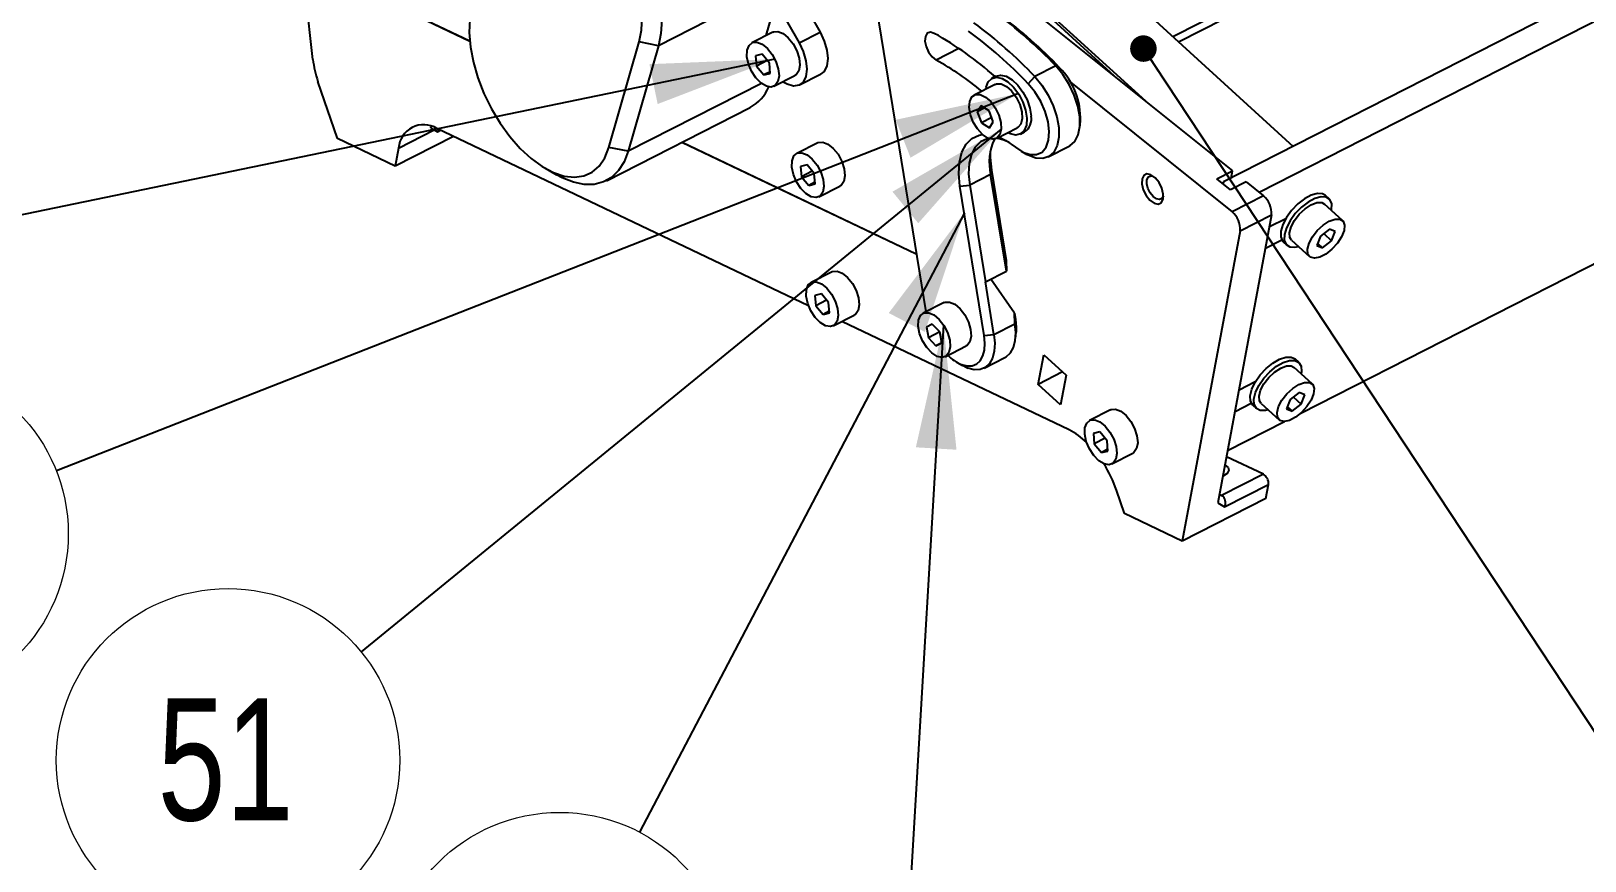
# Model space of a CAD drawing. Header units: millimetres. Extents: x 2 to 418, y 2 to 295.
# Drawn here: x 325.06 to 369.68, y 187.75 to 211.59 of the extents above; entities that cross this region are included whole.
import ezdxf

# ---------------------------------------------------------------- set-up
doc = ezdxf.new("R2010")
doc.units = ezdxf.units.MM
doc.styles.add('SLDTEXTSTYLE0', font='TXT', dxfattribs={"width": 0.75})
doc.dimstyles.new('SLDDIMSTYLE0', dxfattribs={"dimtxt": 0.18, "dimasz": 0.762, "dimexe": 0, "dimexo": 0.0625, "dimgap": 0, "dimtad": 0, "dimtih": 1, "dimtoh": 1, "dimdec": 0, "dimrnd": 1e-09, "dimzin": 0, "dimdsep": 46, "dimtxsty": 'Standard', "dimblk1": 'DOT', "dimblk2": 'DOT', "dimsah": 1, "dimcen": 0.09, "dimadec": 0, "dimazin": 0, "dimtfac": 0.762, "dimtdec": 0, "dimtofl": 0, "dimtmove": 0, "dimatfit": 3, "dimldrblk": 'DOT', "dimfxl": 1, "dimfrac": 2, "dimtolj": 1, "dimtzin": 0, "dimarcsym": 0})
doc.dimstyles.new('SLDDIMSTYLE1', dxfattribs={"dimtxt": 0.18, "dimasz": 3.556, "dimexe": 0, "dimexo": 0.0625, "dimgap": 0, "dimtad": 0, "dimtih": 1, "dimtoh": 1, "dimdec": 0, "dimrnd": 1e-09, "dimzin": 0, "dimdsep": 46, "dimtxsty": 'Standard', "dimsah": 1, "dimcen": 0.09, "dimadec": 0, "dimazin": 0, "dimtfac": 3.556, "dimtdec": 0, "dimtofl": 0, "dimtmove": 0, "dimatfit": 3, "dimfxl": 1, "dimfrac": 2, "dimtolj": 1, "dimtzin": 0, "dimarcsym": 0})

# ---------------------------------------------------------------- blocks, each defined once
blk = doc.blocks.new('SW_NOTE_69')
at = {"color": 0, "linetype": 'Continuous', "lineweight": 0}
blk.add_circle((-2.291, -4.366), 4.931, dxfattribs=at)
at = {"color": 0, "linetype": 'Continuous', "lineweight": 0, "insert": (-2.361, -2.59), "char_height": 3.5, "attachment_point": 2, "style": 'SLDTEXTSTYLE0'}
blk.add_mtext('23', dxfattribs=at)
blk = doc.blocks.new('SW_NOTE_71')
at = {"color": 0, "linetype": 'Continuous', "lineweight": 0}
blk.add_circle((-3.82, -3.118), 4.931, dxfattribs=at)
at = {"color": 0, "linetype": 'Continuous', "lineweight": 0, "insert": (-3.89, -1.342), "char_height": 3.5, "attachment_point": 2, "style": 'SLDTEXTSTYLE0'}
blk.add_mtext('51', dxfattribs=at)
blk = doc.blocks.new('SW_NOTE_72')
at = {"color": 0, "linetype": 'Continuous', "lineweight": 0}
blk.add_circle((-4.59, -1.801), 4.931, dxfattribs=at)
at = {"color": 0, "linetype": 'Continuous', "lineweight": 0, "insert": (-4.661, -0.024), "char_height": 3.5, "attachment_point": 2, "style": 'SLDTEXTSTYLE0'}
blk.add_mtext('45', dxfattribs=at)
blk = doc.blocks.new('_Dot')
at = {"color": 0, "linetype": 'ByBlock', "lineweight": -2}
blk.add_line((-0.5, 0), (-1, 0), dxfattribs=at)
at = {"color": 0, "linetype": 'ByBlock', "const_width": 0.5}
blk.add_lwpolyline([(-0.25, 0, 1), (0.25, 0, 1)], format="xyb", close=True, dxfattribs=at)

msp = doc.modelspace()

# ---------------------------------------------------------------- linework, layer by layer
at = {"color": 7, "linetype": 'Continuous', "lineweight": 25}
for p, q in [((377.924, 216.749), (359.3, 207.254)), ((378.131, 216.027), (360.329, 206.95)), ((357.178, 209.476), (350.983, 215.127)), ((357.847, 211.429), (365.431, 215.296)), ((333.152, 210.775), (332.693, 214.896)), ((356.275, 210.2), (350.94, 215.067)), ((358.013, 211.277), (365.448, 215.068)), ((351.637, 213.918), (359.556, 207.569)), ((354.87, 214.145), (361.304, 208.275)), ((349.144, 213.415), (350.75, 203.521)), ((347.206, 213.274), (343.076, 211.168)), ((335.189, 212.479), (337.657, 211.302)), ((335.19, 212.48), (337.657, 211.304)), ((346.173, 211.46), (346.449, 212.42)), ((346.449, 212.42), (347.115, 211.251)), ((347.049, 212.726), (347.716, 211.558)), ((346.359, 211.554), (345.758, 211.248)), ((347.115, 211.251), (347.716, 211.558)), ((341.652, 208.241), (342.522, 211.275)), ((343.076, 211.168), (342.206, 208.134)), ((343.076, 211.168), (342.522, 211.275)), ((346.052, 210.921), (345.867, 210.877)), ((345.867, 210.877), (345.891, 210.581)), ((346.202, 210.74), (345.891, 210.581)), ((346.261, 210.668), (346.052, 210.921)), ((346.285, 210.372), (346.261, 210.668)), ((345.891, 210.581), (346.1, 210.328)), ((346.281, 210.42), (346.1, 210.328)), ((346.1, 210.328), (346.285, 210.372)), ((346.394, 210.001), (346.995, 210.307)), ((347.131, 210.04), (347.732, 210.346)), ((352.773, 210.294), (352.653, 210.233)), ((353.695, 210.074), (353.884, 210.28)), ((354.485, 210.586), (353.884, 210.28)), ((354.596, 210.533), (354.485, 210.586)), ((333.855, 208.503), (333.296, 210.143)), ((346.774, 210.061), (346.638, 210.125)), ((352.744, 210.055), (352.143, 209.748)), ((354.904, 210.117), (359.55, 206.393)), ((341.58, 207.29), (345.711, 209.396)), ((352.344, 209.444), (352.232, 209.271)), ((352.445, 209.38), (352.232, 209.271)), ((352.572, 209.298), (352.344, 209.444)), ((352.69, 208.978), (352.572, 209.298)), ((336.54, 208.798), (336.555, 208.85)), ((352.232, 209.271), (352.35, 208.952)), ((352.645, 209.102), (352.35, 208.952)), ((352.35, 208.952), (352.579, 208.805)), ((352.579, 208.805), (352.69, 208.978)), ((355.173, 208.82), (355.192, 209.002)), ((335.516, 207.71), (333.855, 208.503)), ((337.186, 208.562), (335.516, 207.71)), ((335.613, 208.228), (336.638, 208.75)), ((336.638, 208.75), (336.731, 208.693)), ((347.386, 203.699), (336.713, 208.787)), ((343.751, 208.397), (350.479, 205.19)), ((343.753, 208.398), (350.479, 205.191)), ((352.779, 208.501), (353.38, 208.808)), ((353.471, 208.629), (353.591, 208.691)), ((335.613, 208.228), (335.516, 207.71)), ((342.206, 208.134), (341.652, 208.241)), ((347.649, 208.379), (347.048, 208.073)), ((353.496, 208.137), (353.655, 208.045)), ((354.27, 207.972), (354.871, 208.278)), ((339.826, 207.645), (340.144, 207.462)), ((347.342, 207.745), (347.157, 207.702)), ((347.157, 207.702), (347.181, 207.405)), ((347.492, 207.564), (347.181, 207.405)), ((347.551, 207.493), (347.342, 207.745)), ((347.575, 207.196), (347.551, 207.493)), ((352.636, 207.593), (352.615, 207.467)), ((352.636, 207.593), (353.058, 204.993)), ((359.106, 207.34), (359.556, 207.569)), ((359.518, 207.365), (359.556, 207.569)), ((361.523, 200.612), (375.61, 207.794)), ((347.181, 207.405), (347.39, 207.153)), ((347.571, 207.245), (347.39, 207.153)), ((347.39, 207.153), (347.575, 207.196)), ((347.684, 206.825), (348.285, 207.132)), ((351.735, 207.133), (352.014, 207.161)), ((352.431, 202.845), (351.735, 207.133)), ((352.615, 207.467), (352.014, 207.161)), ((352.014, 207.161), (352.465, 204.383)), ((353.066, 204.689), (352.615, 207.467)), ((359.499, 207.024), (359.106, 207.34)), ((359.288, 207.193), (359.3, 207.254)), ((359.3, 207.254), (359.293, 207.19)), ((359.95, 207.254), (359.499, 207.024)), ((359.95, 207.254), (360.451, 206.852)), ((360.451, 206.852), (359.55, 206.393)), ((362.718, 206.147), (362.201, 206.619)), ((362.336, 206.767), (362.232, 206.861)), ((362.388, 206.695), (362.367, 206.732)), ((360.679, 206.313), (359.137, 198.039)), ((359.778, 205.853), (360.679, 206.313)), ((361.089, 206.199), (360.624, 205.962)), ((361.05, 206.18), (361.068, 206.163)), ((359.778, 205.853), (358.117, 196.937)), ((360.624, 205.962), (360.613, 205.957)), ((362.348, 205.899), (362.086, 205.699)), ((362.179, 205.77), (362.407, 205.561)), ((362.509, 205.83), (362.348, 205.899)), ((362.407, 205.561), (362.509, 205.83)), ((360.499, 205.346), (360.51, 205.351)), ((360.51, 205.351), (360.975, 205.588)), ((361.019, 205.531), (361.123, 205.437)), ((361.257, 205.585), (361.775, 205.113)), ((362.086, 205.699), (361.985, 205.43)), ((361.985, 205.43), (362.145, 205.361)), ((362.007, 205.487), (362.145, 205.361)), ((362.145, 205.361), (362.407, 205.561)), ((353.058, 204.993), (353.066, 204.689)), ((348.061, 204.673), (347.46, 204.367)), ((352.465, 204.383), (353.066, 204.689)), ((352.71, 202.872), (352.465, 204.383)), ((353.303, 203.482), (352.623, 204.463)), ((347.754, 204.04), (347.569, 203.996)), ((347.569, 203.996), (347.593, 203.7)), ((347.963, 203.787), (347.754, 204.04)), ((347.904, 203.859), (347.593, 203.7)), ((347.593, 203.7), (347.802, 203.447)), ((347.983, 203.54), (347.802, 203.447)), ((347.802, 203.447), (347.987, 203.491)), ((347.987, 203.491), (347.963, 203.787)), ((351.276, 203.789), (350.675, 203.483)), ((353.311, 203.178), (353.303, 203.482)), ((353.303, 203.482), (353.332, 203.304)), ((348.096, 203.12), (348.697, 203.426)), ((354.871, 200.131), (348.34, 203.245)), ((350.94, 203.169), (350.774, 203.084)), ((350.774, 203.084), (350.827, 202.775)), ((351.159, 202.944), (350.94, 203.169)), ((352.71, 202.872), (353.311, 203.178)), ((353.332, 203.304), (353.311, 203.178)), ((351.159, 202.944), (350.827, 202.775)), ((350.827, 202.775), (351.046, 202.549)), ((351.046, 202.549), (351.212, 202.634)), ((351.212, 202.634), (351.046, 202.549)), ((351.212, 202.634), (351.159, 202.944)), ((352.431, 202.845), (352.71, 202.872)), ((353.328, 202.753), (353.347, 202.936)), ((351.311, 202.235), (351.912, 202.542)), ((352.425, 201.906), (353.026, 202.212)), ((353.98, 201.439), (354.139, 202.292)), ((354.139, 202.292), (354.785, 201.702)), ((361.461, 202.076), (361.358, 202.17)), ((351.651, 202.071), (351.81, 201.979)), ((351.781, 202.008), (351.961, 201.907)), ((351.961, 201.907), (351.81, 201.979)), ((354.681, 201.797), (353.98, 201.439)), ((354.785, 201.702), (354.626, 200.849)), ((361.844, 201.456), (361.327, 201.928)), ((361.514, 202.003), (361.492, 202.041)), ((354.626, 200.849), (353.98, 201.439)), ((359.749, 201.271), (359.739, 201.265)), ((360.215, 201.508), (359.749, 201.271)), ((360.176, 201.488), (360.194, 201.472)), ((359.636, 200.66), (360.101, 200.897)), ((360.145, 200.84), (360.248, 200.746)), ((360.383, 200.894), (360.901, 200.422)), ((361.212, 201.007), (361.11, 200.738)), ((361.132, 200.796), (361.271, 200.67)), ((361.474, 201.208), (361.212, 201.007)), ((361.271, 200.67), (361.533, 200.87)), ((361.305, 201.078), (361.533, 200.87)), ((361.634, 201.139), (361.474, 201.208)), ((361.533, 200.87), (361.634, 201.139)), ((356.058, 200.708), (355.457, 200.402)), ((359.417, 199.538), (361.056, 200.374)), ((359.625, 200.654), (359.636, 200.66)), ((361.11, 200.738), (361.271, 200.67)), ((355.752, 200.075), (355.566, 200.031)), ((355.566, 200.031), (355.59, 199.735)), ((355.96, 199.822), (355.752, 200.075)), ((355.901, 199.893), (355.59, 199.735)), ((355.59, 199.735), (355.799, 199.482)), ((355.98, 199.574), (355.799, 199.482)), ((355.799, 199.482), (355.984, 199.525)), ((355.984, 199.525), (355.96, 199.822)), ((356.093, 199.155), (356.694, 199.461)), ((360.446, 198.856), (359.384, 199.363)), ((359.331, 197.92), (360.595, 198.564)), ((360.52, 198.162), (360.595, 198.564)), ((356.455, 197.729), (356.226, 198.402)), ((360.52, 198.162), (358.117, 196.937)), ((359.27, 198.23), (359.183, 198.284)), ((358.117, 196.937), (356.455, 197.729)), ((359.137, 198.039), (359.331, 197.92))]:
    msp.add_line(p, q, dxfattribs=at)
at = {"color": 8, "linetype": 'Continuous', "lineweight": 25}
for p, q in [((351.704, 211.088), (351.052, 210.756)), ((346.033, 210.085), (342.206, 208.134)), ((336.731, 208.693), (336.817, 208.738)), ((360.51, 205.351), (360.502, 205.358)), ((359.636, 200.66), (359.627, 200.667)), ((360.446, 198.856), (359.247, 198.245))]:
    msp.add_line(p, q, dxfattribs=at)
at = {"color": 7, "linetype": 'Continuous', "lineweight": 25, "flags": 128}
for points in [[(338.646, 215.716), (338.762, 216.02), (338.921, 216.272), (339.12, 216.465), (339.354, 216.598), (339.618, 216.666), (339.908, 216.668), (340.218, 216.605), (340.54, 216.477), (340.869, 216.288), (341.198, 216.041), (341.52, 215.74), (341.829, 215.393), (342.117, 215.007), (342.381, 214.588), (342.613, 214.146), (342.81, 213.69), (342.967, 213.228), (343.081, 212.771), (343.15, 212.328), (343.172, 211.908), (343.147, 211.518), (343.076, 211.168)], [(342.522, 211.275), (342.59, 211.618), (342.607, 212.002), (342.574, 212.418), (342.491, 212.856), (342.361, 213.304), (342.186, 213.752), (341.971, 214.188), (341.722, 214.602), (341.444, 214.984), (341.144, 215.325), (340.83, 215.615), (340.509, 215.847), (340.19, 216.017), (339.88, 216.12), (339.586, 216.153), (339.316, 216.115), (339.077, 216.008), (338.875, 215.834), (338.714, 215.597), (338.598, 215.303)], [(337.728, 212.269), (337.661, 211.926), (337.644, 211.542), (337.677, 211.126), (337.76, 210.688), (337.89, 210.24), (338.065, 209.792), (338.279, 209.356), (338.529, 208.942), (338.807, 208.56), (339.106, 208.219), (339.421, 207.929), (339.741, 207.697), (340.061, 207.527), (340.371, 207.424), (340.665, 207.391), (340.934, 207.429), (341.173, 207.536), (341.376, 207.71), (341.537, 207.947), (341.652, 208.241)], [(346.359, 211.554), (346.375, 211.562), (346.506, 211.573), (346.654, 211.515), (346.805, 211.394), (346.943, 211.222), (347.051, 211.019)], [(347.716, 211.558), (347.836, 211.302), (347.913, 211.042), (347.938, 210.797), (347.91, 210.587), (347.832, 210.43), (347.732, 210.346)], [(350.997, 211.522), (350.886, 211.555), (350.796, 211.524), (350.741, 211.435), (350.729, 211.3), (350.762, 211.141), (350.835, 210.982), (350.937, 210.847), (351.052, 210.756)], [(346.45, 210.713), (346.518, 210.5), (346.538, 210.301), (346.508, 210.136), (346.431, 210.025), (346.316, 209.979), (346.174, 210.002), (346.022, 210.093), (345.876, 210.242), (345.752, 210.432), (345.662, 210.643), (345.618, 210.852), (345.623, 211.036), (345.677, 211.176), (345.775, 211.256), (345.905, 211.267), (346.053, 211.209), (346.205, 211.088), (346.342, 210.916), (346.45, 210.713)], [(347.115, 211.251), (347.236, 210.996), (347.312, 210.736), (347.337, 210.491), (347.31, 210.281), (347.232, 210.123), (347.109, 210.03), (346.952, 210.009), (346.774, 210.061)], [(347.051, 211.019), (347.119, 210.806), (347.139, 210.607), (347.109, 210.443), (347.032, 210.331), (346.995, 210.307)], [(352.474, 209.927), (352.483, 209.977), (352.544, 210.132), (352.647, 210.229), (352.783, 210.263), (352.942, 210.228), (353.111, 210.129), (353.276, 209.974), (353.424, 209.775), (353.542, 209.547), (353.621, 209.311), (353.655, 209.084)], [(352.773, 210.294), (352.903, 210.324), (353.062, 210.29), (353.231, 210.191), (353.396, 210.035), (353.544, 209.836), (353.662, 209.609), (353.741, 209.372), (353.775, 209.145)], [(353.884, 210.28), (354.09, 210.031), (354.27, 209.746), (354.415, 209.437), (354.517, 209.122), (354.571, 208.817), (354.575, 208.537), (354.527, 208.297), (354.431, 208.109), (354.291, 207.983), (354.115, 207.926), (353.911, 207.94), (353.692, 208.025), (353.655, 208.045)], [(354.871, 208.278), (354.892, 208.289), (355.031, 208.415), (355.128, 208.603), (355.175, 208.843), (355.172, 209.123), (355.118, 209.428), (355.016, 209.743), (354.871, 210.052), (354.691, 210.338), (354.485, 210.586)], [(352.236, 208.775), (352.117, 208.97), (352.036, 209.182), (352, 209.388), (352.014, 209.566), (352.077, 209.696), (352.182, 209.763), (352.316, 209.762), (352.467, 209.692), (352.616, 209.56), (352.749, 209.381), (352.851, 209.174), (352.91, 208.962), (352.921, 208.768), (352.882, 208.612), (352.797, 208.512), (352.676, 208.478), (352.532, 208.515), (352.38, 208.617), (352.236, 208.775)], [(352.744, 210.055), (352.782, 210.07), (352.917, 210.068), (353.067, 209.998), (353.217, 209.866), (353.35, 209.687), (353.452, 209.48), (353.511, 209.268), (353.522, 209.074), (353.483, 208.918), (353.398, 208.818), (353.38, 208.808)], [(353.332, 208.251), (353.544, 208.111), (353.749, 208.039), (353.935, 208.04), (354.091, 208.113), (354.208, 208.254), (354.278, 208.454), (354.297, 208.701), (354.264, 208.98), (354.181, 209.275), (354.053, 209.567), (353.887, 209.839), (353.695, 210.074)], [(353.655, 209.084), (353.641, 208.885), (353.58, 208.731), (353.477, 208.633), (353.341, 208.6), (353.181, 208.634), (353.109, 208.669)], [(347.649, 208.379), (347.665, 208.386), (347.795, 208.398), (347.944, 208.34), (348.095, 208.218), (348.232, 208.047), (348.341, 207.843)], [(351.735, 207.133), (351.701, 207.496), (351.719, 207.826), (351.79, 208.111), (351.911, 208.34), (352.077, 208.505), (352.283, 208.6), (352.379, 208.618)], [(352.557, 208.504), (352.512, 208.494), (352.325, 208.407), (352.174, 208.257), (352.064, 208.049), (352, 207.79), (351.983, 207.491), (352.014, 207.161)], [(353.138, 208.393), (352.965, 208.465), (352.791, 208.507)], [(352.857, 208.541), (353.055, 208.444), (353.332, 208.251)], [(342.206, 208.134), (342.089, 207.83), (341.93, 207.579), (341.732, 207.385), (341.498, 207.253), (341.233, 207.185), (340.943, 207.182), (340.634, 207.245), (340.311, 207.373), (340.144, 207.462)], [(347.74, 207.537), (347.808, 207.324), (347.828, 207.125), (347.798, 206.961), (347.721, 206.85), (347.605, 206.803), (347.464, 206.827), (347.312, 206.918), (347.166, 207.066), (347.041, 207.257), (346.952, 207.467), (346.908, 207.676), (346.913, 207.861), (346.967, 208), (347.064, 208.08), (347.194, 208.092), (347.343, 208.033), (347.494, 207.912), (347.632, 207.74), (347.74, 207.537)], [(352.604, 208.121), (352.602, 207.956), (352.636, 207.593)], [(348.341, 207.843), (348.409, 207.631), (348.429, 207.431), (348.398, 207.267), (348.322, 207.156), (348.285, 207.132)], [(356.958, 207.196), (356.999, 207.028), (357.08, 206.864), (357.189, 206.728), (357.31, 206.641), (357.424, 206.616), (357.514, 206.657), (357.566, 206.758), (357.572, 206.903), (357.531, 207.071), (357.45, 207.235), (357.34, 207.371), (357.219, 207.458), (357.105, 207.483), (357.016, 207.442), (356.964, 207.341), (356.958, 207.196)], [(357.098, 207.203), (357.103, 207.318), (357.144, 207.397), (357.214, 207.429), (357.287, 207.417)], [(357.575, 206.851), (357.536, 206.779), (357.466, 206.747), (357.376, 206.766), (357.281, 206.835), (357.194, 206.942), (357.13, 207.071), (357.098, 207.203)], [(362.232, 206.861), (362.148, 206.909), (362.001, 206.92), (361.824, 206.872), (361.631, 206.77), (361.438, 206.621), (361.259, 206.438), (361.111, 206.235), (361.004, 206.029)], [(362.403, 206.435), (362.408, 206.462), (362.409, 206.625), (362.356, 206.746), (362.251, 206.815), (362.105, 206.826), (361.928, 206.778), (361.735, 206.676), (361.541, 206.527), (361.363, 206.344), (361.214, 206.141), (361.107, 205.935)], [(361.257, 205.585), (361.211, 205.656), (361.198, 205.793), (361.242, 205.963), (361.339, 206.149), (361.479, 206.329), (361.645, 206.485), (361.821, 206.599), (361.987, 206.659), (362.125, 206.659), (362.201, 206.619)], [(362.571, 205.491), (362.416, 205.321), (362.243, 205.184), (362.07, 205.095), (361.916, 205.065), (361.798, 205.095), (361.728, 205.184), (361.715, 205.321), (361.759, 205.491), (361.857, 205.677), (361.996, 205.857), (362.163, 206.013), (362.339, 206.127), (362.504, 206.187), (362.642, 206.187), (362.737, 206.127), (362.779, 206.013), (362.763, 205.857), (362.691, 205.676), (362.571, 205.491)], [(361.004, 206.029), (360.947, 205.837), (360.946, 205.673), (360.999, 205.552), (361.019, 205.531)], [(361.107, 205.935), (361.051, 205.742), (361.049, 205.579), (361.103, 205.458), (361.207, 205.389), (361.354, 205.378), (361.459, 205.401)], [(348.152, 203.832), (348.22, 203.619), (348.24, 203.42), (348.21, 203.255), (348.133, 203.144), (348.018, 203.098), (347.876, 203.121), (347.724, 203.212), (347.578, 203.361), (347.454, 203.551), (347.364, 203.762), (347.32, 203.971), (347.325, 204.155), (347.379, 204.295), (347.477, 204.375), (347.607, 204.386), (347.755, 204.328), (347.907, 204.207), (348.044, 204.035), (348.152, 203.832)], [(348.061, 204.673), (348.077, 204.681), (348.208, 204.692), (348.356, 204.634), (348.507, 204.513), (348.645, 204.341), (348.753, 204.138)], [(348.753, 204.138), (348.821, 203.925), (348.841, 203.726), (348.811, 203.562), (348.734, 203.45), (348.697, 203.426)], [(350.657, 202.688), (350.572, 202.9), (350.533, 203.107), (350.543, 203.288), (350.602, 203.422), (350.704, 203.495), (350.837, 203.499), (350.986, 203.434), (351.137, 203.306), (351.272, 203.13), (351.376, 202.925), (351.439, 202.712), (351.454, 202.516), (351.419, 202.356), (351.337, 202.252), (351.219, 202.213), (351.075, 202.243), (350.923, 202.341), (350.779, 202.495), (350.657, 202.688)], [(351.276, 203.789), (351.305, 203.801), (351.437, 203.805), (351.587, 203.74), (351.738, 203.612), (351.872, 203.436), (351.977, 203.231), (352.04, 203.019), (352.055, 202.822), (352.019, 202.663), (351.938, 202.558), (351.912, 202.542)], [(353.026, 202.212), (353.062, 202.232), (353.181, 202.342), (353.269, 202.499), (353.32, 202.695), (353.335, 202.925), (353.311, 203.178)], [(353.332, 203.304), (353.353, 203.085), (353.347, 202.936)], [(351.781, 202.008), (351.941, 201.968), (352.088, 201.973), (352.215, 202.025), (352.319, 202.12), (352.394, 202.256), (352.439, 202.426), (352.452, 202.625), (352.431, 202.845)], [(352.71, 202.872), (352.734, 202.619), (352.72, 202.389), (352.668, 202.192), (352.58, 202.036), (352.461, 201.926), (352.314, 201.867), (352.145, 201.86), (351.961, 201.907)], [(360.145, 200.84), (360.141, 200.844), (360.077, 200.955), (360.068, 201.111), (360.114, 201.299), (360.212, 201.504), (360.354, 201.709), (360.527, 201.897), (360.719, 202.053), (360.913, 202.166), (361.095, 202.224), (361.248, 202.225), (361.358, 202.17)], [(360.585, 200.709), (360.511, 200.692), (360.358, 200.691), (360.245, 200.749), (360.181, 200.861), (360.172, 201.017), (360.218, 201.205), (360.316, 201.409), (360.457, 201.614), (360.631, 201.802), (360.823, 201.959), (361.017, 202.071), (361.198, 202.13), (361.352, 202.13), (361.465, 202.072), (361.529, 201.961), (361.538, 201.805), (361.529, 201.744)], [(360.383, 200.894), (360.336, 200.965), (360.323, 201.102), (360.368, 201.272), (360.465, 201.458), (360.604, 201.638), (360.771, 201.794), (360.947, 201.908), (361.112, 201.968), (361.25, 201.968), (361.327, 201.928)], [(361.697, 200.8), (361.542, 200.629), (361.368, 200.493), (361.195, 200.404), (361.041, 200.374), (360.923, 200.404), (360.854, 200.493), (360.841, 200.63), (360.885, 200.8), (360.982, 200.986), (361.122, 201.166), (361.289, 201.322), (361.464, 201.436), (361.63, 201.496), (361.768, 201.496), (361.863, 201.436), (361.905, 201.321), (361.889, 201.166), (361.817, 200.985), (361.697, 200.8)], [(356.149, 199.866), (356.217, 199.654), (356.237, 199.454), (356.207, 199.29), (356.13, 199.179), (356.015, 199.132), (355.874, 199.156), (355.722, 199.247), (355.576, 199.396), (355.451, 199.586), (355.362, 199.797), (355.317, 200.006), (355.322, 200.19), (355.376, 200.329), (355.474, 200.409), (355.604, 200.421), (355.753, 200.363), (355.904, 200.241), (356.041, 200.07), (356.149, 199.866)], [(356.058, 200.708), (356.075, 200.716), (356.205, 200.727), (356.354, 200.669), (356.505, 200.548), (356.642, 200.376), (356.75, 200.173)], [(356.75, 200.173), (356.818, 199.96), (356.838, 199.761), (356.808, 199.596), (356.731, 199.485), (356.694, 199.461)], [(359.34, 199.124), (359.349, 199.12), (359.435, 199.053), (359.457, 198.971), (359.412, 198.884), (359.305, 198.808), (359.278, 198.795)]]:
    msp.add_lwpolyline(points, dxfattribs=at)
at = {"color": 8, "linetype": 'Continuous', "lineweight": 25, "flags": 128}
msp.add_lwpolyline([(336.672, 208.806), (336.663, 208.788), (336.638, 208.75)], dxfattribs=at)
at = {"color": 7, "linetype": 'Continuous', "lineweight": 25}
for centre, radius, start, end in [((344.97, 201.566), 13.111, 43.4686, 53.6656), ((345.256, 201.679), 12.87, 43.4686, 53.6656), ((346.252, 203.017), 9.739, 48.2102, 60.8432), ((344.354, 201.22), 12.87, 43.4686, 53.6656), ((344.369, 201.26), 13.111, 43.4686, 53.6656), ((336.144, 211.128), 3.013, 186.728, 199.0925), ((346.902, 203.277), 8.553, 50.3258, 60.9746), ((353.126, 209.079), 2.067, 357.8641, 44.6863), ((345.127, 210.458), 1.212, 298.7845, 336.8993), ((336.33, 208.18), 0.718, 57.7262, 176.171), ((353.355, 209.051), 0.431, 303.2304, 12.5902), ((354.15, 207.817), 1.574, 155.013, 192.86), ((360.048, 206.364), 0.633, 355.3619, 50.5262), ((359.147, 205.904), 0.633, 355.3619, 50.5262), ((352.27, 203.16), 1.251, 225.0658, 247), ((353.971, 198.34), 2.005, 45.813, 63.3077), ((352.748, 197.211), 3.677, 18.8928, 31.9979), ((360.289, 198.593), 0.307, 354.7414, 59.2497)]:
    msp.add_arc(centre, radius, start, end, dxfattribs=at)
for centre, major_axis, ratio, start_param, end_param in [((338.497, 207.858), (2.261, -1.092), 0.003577, 3.668167, 3.749122), ((336.601, 208.811), (0.008, 0.211), 0.749123, 4.14902, 4.529653), ((359.201, 198.038), (0.008, 0.211), 0.749123, 4.14902, 5.964083)]:
    msp.add_ellipse(centre, major_axis=major_axis, ratio=ratio, start_param=start_param, end_param=end_param, dxfattribs=at)

# ---------------------------------------------------------------- block references
at = {"color": 7, "linetype": 'Continuous', "lineweight": 0}
for name, p in [('SW_NOTE_72', (325.786, 198.953)), ('SW_NOTE_71', (334.536, 193.761)), ('SW_NOTE_69', (342.527, 188.581))]:
    msp.add_blockref(name, p, dxfattribs=at)

# ---------------------------------------------------------------- leaders
for points, dimstyle in [([(340.248, 213.546), (306.985, 210.463)], 'SLDDIMSTYLE0'), ([(357.002, 211.084), (372.02, 188.33)], 'SLDDIMSTYLE0'), ([(346.417, 210.784), (316.423, 204.579)], 'SLDDIMSTYLE1'), ([(353.412, 209.793), (325.786, 198.953)], 'SLDDIMSTYLE1'), ([(352.921, 208.77), (334.536, 193.761)], 'SLDDIMSTYLE1'), ([(351.86, 206.367), (342.527, 188.581)], 'SLDDIMSTYLE1'), ([(351.261, 203.147), (350.047, 182.627)], 'SLDDIMSTYLE1')]:
    msp.add_leader(points, dimstyle=dimstyle, dxfattribs=at)

doc.saveas('drawing.dxf')
